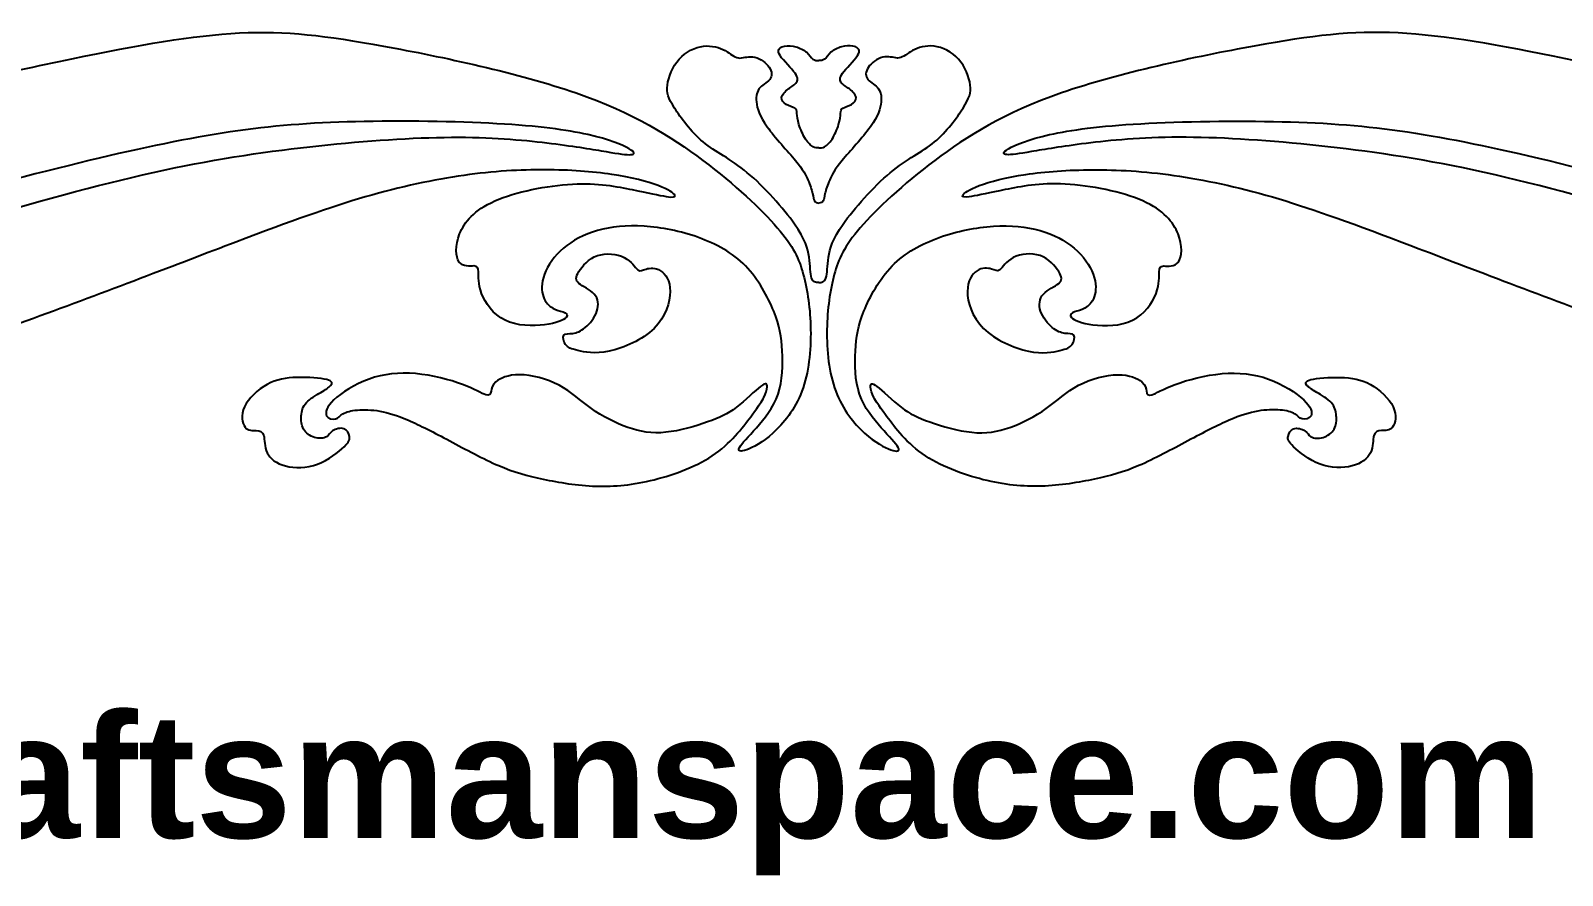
# Model space of a CAD drawing. Extents: x -9.5 to 9.2, y -1.7 to 27.8.
# Drawn here: x -3.33 to 2.85, y -1.65 to 1.75 of the extents above; entities that cross this region are included whole.
import ezdxf

# ---------------------------------------------------------------- set-up
doc = ezdxf.new("R2010")
doc.units = 0
doc.header["$MEASUREMENT"] = 0
doc.layers.get('0').update_dxf_attribs({"linetype": 'CONTINUOUS'})
doc.layers.add('LAYER_1', color=7, linetype='CONTINUOUS')

msp = doc.modelspace()

# ---------------------------------------------------------------- linework, layer by layer
at = {"layer": 'LAYER_1', "color": 250}
for points, knots in [([(-0.29627, 0.46402), (-0.29301, 0.40862), (-0.29464, 0.34343), (-0.31337, 0.28884), (-0.31337, 0.28884), (-0.33211, 0.23426), (-0.36797, 0.19025), (-0.40015, 0.154), (-0.40015, 0.154), (-0.43233, 0.11774), (-0.46085, 0.08922), (-0.469, 0.07374), (-0.469, 0.07374), (-0.47715, 0.05826), (-0.46492, 0.05581), (-0.43967, 0.06477), (-0.43967, 0.06477), (-0.41441, 0.07374), (-0.37611, 0.09411), (-0.33374, 0.1324), (-0.33374, 0.1324), (-0.29138, 0.17069), (-0.24493, 0.22692), (-0.21723, 0.30066), (-0.21723, 0.30066), (-0.18953, 0.3744), (-0.18056, 0.46565), (-0.18178, 0.54916), (-0.18178, 0.54916), (-0.183, 0.63268), (-0.19442, 0.70845), (-0.21152, 0.7716), (-0.21152, 0.7716), (-0.22863, 0.83474), (-0.25145, 0.88527), (-0.31622, 0.96022), (-0.31622, 0.96022), (-0.381, 1.03518), (-0.48774, 1.13459), (-0.61648, 1.23154), (-0.61648, 1.23154), (-0.74522, 1.3285), (-0.89596, 1.42302), (-1.12695, 1.50327), (-1.12695, 1.50327), (-1.35795, 1.58353), (-1.66921, 1.64953), (-1.90387, 1.6923), (-1.90387, 1.6923), (-2.13853, 1.73508), (-2.2966, 1.75463), (-2.48441, 1.74527), (-2.48441, 1.74527), (-2.67223, 1.7359), (-2.88978, 1.6976), (-3.1607, 1.64138), (-3.1607, 1.64138), (-3.43162, 1.58516), (-3.75592, 1.51101), (-4.0028, 1.43279), (-4.0028, 1.43279), (-4.24968, 1.35458), (-4.41917, 1.27228), (-4.57398, 1.21362), (-4.57398, 1.21362), (-4.72879, 1.15496), (-4.86894, 1.11992), (-5.00052, 1.09955), (-5.00052, 1.09955), (-5.13211, 1.07918), (-5.25515, 1.07348), (-5.3517, 1.08203), (-5.3517, 1.08203), (-5.44826, 1.09058), (-5.51833, 1.1134), (-5.5664, 1.14029), (-5.5664, 1.14029), (-5.61447, 1.16717), (-5.64055, 1.19814), (-5.654, 1.22788), (-5.654, 1.22788), (-5.66744, 1.25762), (-5.66825, 1.28614), (-5.6707, 1.3118), (-5.6707, 1.3118), (-5.67314, 1.33746), (-5.67722, 1.36028), (-5.68984, 1.35092), (-5.68984, 1.35092), (-5.70247, 1.34154), (-5.72366, 1.29998), (-5.72692, 1.25354), (-5.72692, 1.25354), (-5.73018, 1.2071), (-5.71551, 1.15577), (-5.66744, 1.09752), (-5.66744, 1.09752), (-5.61937, 1.03926), (-5.53788, 0.97407), (-5.43848, 0.92315), (-5.43848, 0.92315), (-5.33908, 0.87223), (-5.22174, 0.83556), (-5.08119, 0.82537), (-5.08119, 0.82537), (-4.94064, 0.81519), (-4.77686, 0.83149), (-4.5642, 0.87182), (-4.5642, 0.87182), (-4.35153, 0.91215), (-4.08998, 0.97652), (-3.83006, 1.04292), (-3.83006, 1.04292), (-3.57014, 1.10932), (-3.31185, 1.17777), (-3.09185, 1.23073), (-3.09185, 1.23073), (-2.87185, 1.28368), (-2.69015, 1.32117), (-2.52271, 1.34602), (-2.52271, 1.34602), (-2.35527, 1.37087), (-2.20209, 1.38309), (-2.01672, 1.38757), (-2.01672, 1.38757), (-1.83136, 1.39206), (-1.6138, 1.3888), (-1.44717, 1.37943), (-1.44717, 1.37943), (-1.28054, 1.37006), (-1.16484, 1.35458), (-1.0797, 1.33543), (-1.0797, 1.33543), (-0.99455, 1.31628), (-0.93995, 1.29346), (-0.91388, 1.27839), (-0.91388, 1.27839), (-0.88781, 1.26332), (-0.89025, 1.25599), (-0.90696, 1.25477), (-0.90696, 1.25477), (-0.92366, 1.25354), (-0.95463, 1.25843), (-1.00596, 1.26698), (-1.00596, 1.26698), (-1.05729, 1.27554), (-1.12899, 1.28776), (-1.22676, 1.29998), (-1.22676, 1.29998), (-1.32454, 1.3122), (-1.4484, 1.32443), (-1.60117, 1.32484), (-1.60117, 1.32484), (-1.75395, 1.32525), (-1.93565, 1.31383), (-2.12875, 1.29428), (-2.12875, 1.29428), (-2.32186, 1.27473), (-2.52638, 1.24702), (-2.74841, 1.20099), (-2.74841, 1.20099), (-2.97044, 1.15496), (-3.21, 1.09059), (-3.50455, 1.00545), (-3.50455, 1.00545), (-3.7991, 0.9203), (-4.14865, 0.81438), (-4.48924, 0.72312), (-4.48924, 0.72312), (-4.82982, 0.63187), (-5.16145, 0.55527), (-5.42829, 0.50639), (-5.42829, 0.50639), (-5.69514, 0.4575), (-5.89722, 0.43631), (-6.09765, 0.42572), (-6.09765, 0.42572), (-6.29809, 0.41513), (-6.49691, 0.41513), (-6.6562, 0.4355), (-6.6562, 0.4355), (-6.81549, 0.45587), (-6.93527, 0.49662), (-7.03631, 0.54143), (-7.03631, 0.54143), (-7.13734, 0.58624), (-7.21964, 0.63513), (-7.24531, 0.63634), (-7.24531, 0.63634), (-7.27098, 0.63757), (-7.24001, 0.59112), (-7.18868, 0.53858), (-7.18868, 0.53858), (-7.13735, 0.48602), (-7.06564, 0.42735), (-6.93853, 0.36299), (-6.93853, 0.36299), (-6.81142, 0.29862), (-6.62891, 0.22855), (-6.41217, 0.17233), (-6.41217, 0.17233), (-6.19543, 0.11611), (-5.94447, 0.07374), (-5.68944, 0.06844), (-5.68944, 0.06844), (-5.43441, 0.06314), (-5.1753, 0.09493), (-4.91782, 0.14137), (-4.91782, 0.14137), (-4.66035, 0.18781), (-4.40449, 0.24892), (-4.14009, 0.32469), (-4.14009, 0.32469), (-3.87569, 0.40047), (-3.60273, 0.49091), (-3.31551, 0.59479), (-3.31551, 0.59479), (-3.0283, 0.69868), (-2.72682, 0.81601), (-2.4999, 0.90196), (-2.4999, 0.90196), (-2.27298, 0.98792), (-2.12061, 1.04252), (-1.97761, 1.08407), (-1.97761, 1.08407), (-1.83462, 1.12562), (-1.70098, 1.15414), (-1.58039, 1.17125), (-1.58039, 1.17125), (-1.4598, 1.18836), (-1.35225, 1.19406), (-1.25284, 1.19366), (-1.25284, 1.19366), (-1.15343, 1.19325), (-1.06218, 1.18673), (-0.98355, 1.17492), (-0.98355, 1.17492), (-0.90492, 1.16311), (-0.83892, 1.14599), (-0.79615, 1.1301), (-0.79615, 1.1301), (-0.75337, 1.11422), (-0.73381, 1.09955), (-0.72933, 1.0914), (-0.72933, 1.0914), (-0.72485, 1.08325), (-0.73544, 1.08162), (-0.76396, 1.0861), (-0.76396, 1.0861), (-0.79248, 1.09059), (-0.83892, 1.10118), (-0.90085, 1.11381), (-0.90085, 1.11381), (-0.96277, 1.12643), (-1.04018, 1.14111), (-1.14244, 1.13581), (-1.14244, 1.13581), (-1.24469, 1.13051), (-1.37181, 1.10525), (-1.45532, 1.06818), (-1.45532, 1.06818), (-1.53884, 1.03111), (-1.57876, 0.98222), (-1.5975, 0.93497), (-1.5975, 0.93497), (-1.61624, 0.88771), (-1.6138, 0.84208), (-1.59872, 0.82171), (-1.59872, 0.82171), (-1.58365, 0.80134), (-1.55594, 0.80623), (-1.54047, 0.80582), (-1.54047, 0.80582), (-1.52498, 0.80541), (-1.52172, 0.79971), (-1.52132, 0.78179), (-1.52132, 0.78179), (-1.52091, 0.76386), (-1.52335, 0.73371), (-1.50869, 0.69542), (-1.50869, 0.69542), (-1.49402, 0.65713), (-1.46224, 0.61068), (-1.41417, 0.58706), (-1.41417, 0.58706), (-1.3661, 0.56343), (-1.30173, 0.56261), (-1.25447, 0.56872), (-1.25447, 0.56872), (-1.20721, 0.57483), (-1.17706, 0.58787), (-1.16729, 0.59805), (-1.16729, 0.59805), (-1.15751, 0.60824), (-1.1681, 0.61557), (-1.18032, 0.62046), (-1.18032, 0.62046), (-1.19255, 0.62535), (-1.2064, 0.62779), (-1.22106, 0.63593), (-1.22106, 0.63593), (-1.23573, 0.64408), (-1.25122, 0.65794), (-1.25936, 0.68115), (-1.25936, 0.68115), (-1.26751, 0.70437), (-1.26832, 0.73697), (-1.25529, 0.77241), (-1.25529, 0.77241), (-1.24225, 0.80785), (-1.21536, 0.84615), (-1.17869, 0.87752), (-1.17869, 0.87752), (-1.14203, 0.90889), (-1.09558, 0.93334), (-1.04099, 0.94881), (-1.04099, 0.94881), (-0.9864, 0.96429), (-0.92366, 0.97081), (-0.85359, 0.96633), (-0.85359, 0.96633), (-0.78351, 0.96186), (-0.70611, 0.94637), (-0.63441, 0.92071), (-0.63441, 0.92071), (-0.56271, 0.89504), (-0.4967, 0.85919), (-0.44456, 0.80582), (-0.44456, 0.80582), (-0.39241, 0.75245), (-0.35411, 0.68156), (-0.33089, 0.62331), (-0.33089, 0.62331), (-0.30767, 0.56506), (-0.29952, 0.51942), (-0.29627, 0.46402)], [0, 0, 0, 0, 0.0117647, 0.0117647, 0.0117647, 0.0117647, 0.0235294, 0.0235294, 0.0235294, 0.0235294, 0.0352941, 0.0352941, 0.0352941, 0.0352941, 0.0470588, 0.0470588, 0.0470588, 0.0470588, 0.0588235, 0.0588235, 0.0588235, 0.0588235, 0.0705882, 0.0705882, 0.0705882, 0.0705882, 0.0823529, 0.0823529, 0.0823529, 0.0823529, 0.0941176, 0.0941176, 0.0941176, 0.0941176, 0.1058824, 0.1058824, 0.1058824, 0.1058824, 0.1176471, 0.1176471, 0.1176471, 0.1176471, 0.1294118, 0.1294118, 0.1294118, 0.1294118, 0.1411765, 0.1411765, 0.1411765, 0.1411765, 0.1529412, 0.1529412, 0.1529412, 0.1529412, 0.1647059, 0.1647059, 0.1647059, 0.1647059, 0.1764706, 0.1764706, 0.1764706, 0.1764706, 0.1882353, 0.1882353, 0.1882353, 0.1882353, 0.2, 0.2, 0.2, 0.2, 0.2117647, 0.2117647, 0.2117647, 0.2117647, 0.2235294, 0.2235294, 0.2235294, 0.2235294, 0.2352941, 0.2352941, 0.2352941, 0.2352941, 0.2470588, 0.2470588, 0.2470588, 0.2470588, 0.2588235, 0.2588235, 0.2588235, 0.2588235, 0.2705882, 0.2705882, 0.2705882, 0.2705882, 0.2823529, 0.2823529, 0.2823529, 0.2823529, 0.2941176, 0.2941176, 0.2941176, 0.2941176, 0.3058824, 0.3058824, 0.3058824, 0.3058824, 0.3176471, 0.3176471, 0.3176471, 0.3176471, 0.3294118, 0.3294118, 0.3294118, 0.3294118, 0.3411765, 0.3411765, 0.3411765, 0.3411765, 0.3529412, 0.3529412, 0.3529412, 0.3529412, 0.3647059, 0.3647059, 0.3647059, 0.3647059, 0.3764706, 0.3764706, 0.3764706, 0.3764706, 0.3882353, 0.3882353, 0.3882353, 0.3882353, 0.4, 0.4, 0.4, 0.4, 0.4117647, 0.4117647, 0.4117647, 0.4117647, 0.4235294, 0.4235294, 0.4235294, 0.4235294, 0.4352941, 0.4352941, 0.4352941, 0.4352941, 0.4470588, 0.4470588, 0.4470588, 0.4470588, 0.4588235, 0.4588235, 0.4588235, 0.4588235, 0.4705882, 0.4705882, 0.4705882, 0.4705882, 0.4823529, 0.4823529, 0.4823529, 0.4823529, 0.4941176, 0.4941176, 0.4941176, 0.4941176, 0.5058824, 0.5058824, 0.5058824, 0.5058824, 0.5176471, 0.5176471, 0.5176471, 0.5176471, 0.5294118, 0.5294118, 0.5294118, 0.5294118, 0.5411765, 0.5411765, 0.5411765, 0.5411765, 0.5529412, 0.5529412, 0.5529412, 0.5529412, 0.5647059, 0.5647059, 0.5647059, 0.5647059, 0.5764706, 0.5764706, 0.5764706, 0.5764706, 0.5882353, 0.5882353, 0.5882353, 0.5882353, 0.6, 0.6, 0.6, 0.6, 0.6117647, 0.6117647, 0.6117647, 0.6117647, 0.6235294, 0.6235294, 0.6235294, 0.6235294, 0.6352941, 0.6352941, 0.6352941, 0.6352941, 0.6470588, 0.6470588, 0.6470588, 0.6470588, 0.6588235, 0.6588235, 0.6588235, 0.6588235, 0.6705882, 0.6705882, 0.6705882, 0.6705882, 0.6823529, 0.6823529, 0.6823529, 0.6823529, 0.6941176, 0.6941176, 0.6941176, 0.6941176, 0.7058824, 0.7058824, 0.7058824, 0.7058824, 0.7176471, 0.7176471, 0.7176471, 0.7176471, 0.7294118, 0.7294118, 0.7294118, 0.7294118, 0.7411765, 0.7411765, 0.7411765, 0.7411765, 0.7529412, 0.7529412, 0.7529412, 0.7529412, 0.7647059, 0.7647059, 0.7647059, 0.7647059, 0.7764706, 0.7764706, 0.7764706, 0.7764706, 0.7882353, 0.7882353, 0.7882353, 0.7882353, 0.8, 0.8, 0.8, 0.8, 0.8117647, 0.8117647, 0.8117647, 0.8117647, 0.8235294, 0.8235294, 0.8235294, 0.8235294, 0.8352941, 0.8352941, 0.8352941, 0.8352941, 0.8470588, 0.8470588, 0.8470588, 0.8470588, 0.8588235, 0.8588235, 0.8588235, 0.8588235, 0.8705882, 0.8705882, 0.8705882, 0.8705882, 0.8823529, 0.8823529, 0.8823529, 0.8823529, 0.8941176, 0.8941176, 0.8941176, 0.8941176, 0.9058824, 0.9058824, 0.9058824, 0.9058824, 0.9176471, 0.9176471, 0.9176471, 0.9176471, 0.9294118, 0.9294118, 0.9294118, 0.9294118, 0.9411765, 0.9411765, 0.9411765, 0.9411765, 0.9529412, 0.9529412, 0.9529412, 0.9529412, 0.9647059, 0.9647059, 0.9647059, 0.9647059, 0.9764706, 0.9764706, 0.9764706, 0.9764706, 1, 1, 1, 1]), ([(-0.00163, 0.46402), (-0.00489, 0.40862), (-0.00326, 0.34343), (0.01547, 0.28884), (0.01547, 0.28884), (0.03421, 0.23426), (0.07007, 0.19025), (0.10225, 0.154), (0.10225, 0.154), (0.13443, 0.11774), (0.16295, 0.08922), (0.1711, 0.07374), (0.1711, 0.07374), (0.17925, 0.05826), (0.16702, 0.05581), (0.14177, 0.06477), (0.14177, 0.06477), (0.11651, 0.07374), (0.07821, 0.09411), (0.03584, 0.1324), (0.03584, 0.1324), (-0.00652, 0.17069), (-0.05297, 0.22692), (-0.08067, 0.30066), (-0.08067, 0.30066), (-0.10837, 0.3744), (-0.11734, 0.46565), (-0.11612, 0.54916), (-0.11612, 0.54916), (-0.1149, 0.63268), (-0.10348, 0.70845), (-0.08638, 0.7716), (-0.08638, 0.7716), (-0.06927, 0.83474), (-0.04645, 0.88527), (0.01832, 0.96022), (0.01832, 0.96022), (0.0831, 1.03518), (0.18984, 1.13459), (0.31858, 1.23154), (0.31858, 1.23154), (0.44732, 1.3285), (0.59806, 1.42302), (0.82905, 1.50327), (0.82905, 1.50327), (1.06005, 1.58353), (1.37131, 1.64953), (1.60597, 1.6923), (1.60597, 1.6923), (1.84063, 1.73508), (1.9987, 1.75463), (2.18651, 1.74527), (2.18651, 1.74527), (2.37433, 1.7359), (2.59188, 1.6976), (2.8628, 1.64138), (2.8628, 1.64138), (3.13372, 1.58516), (3.45802, 1.51101), (3.7049, 1.43279), (3.7049, 1.43279), (3.95178, 1.35458), (4.12127, 1.27228), (4.27608, 1.21362), (4.27608, 1.21362), (4.43089, 1.15496), (4.57104, 1.11992), (4.70262, 1.09955), (4.70262, 1.09955), (4.83421, 1.07918), (4.95725, 1.07348), (5.0538, 1.08203), (5.0538, 1.08203), (5.15036, 1.09058), (5.22043, 1.1134), (5.2685, 1.14029), (5.2685, 1.14029), (5.31657, 1.16717), (5.34265, 1.19814), (5.3561, 1.22788), (5.3561, 1.22788), (5.36954, 1.25762), (5.37035, 1.28614), (5.3728, 1.3118), (5.3728, 1.3118), (5.37524, 1.33746), (5.37932, 1.36028), (5.39194, 1.35092), (5.39194, 1.35092), (5.40457, 1.34154), (5.42576, 1.29998), (5.42902, 1.25354), (5.42902, 1.25354), (5.43228, 1.2071), (5.41761, 1.15577), (5.36954, 1.09752), (5.36954, 1.09752), (5.32147, 1.03926), (5.23998, 0.97407), (5.14058, 0.92315), (5.14058, 0.92315), (5.04118, 0.87223), (4.92384, 0.83556), (4.78329, 0.82537), (4.78329, 0.82537), (4.64274, 0.81519), (4.47896, 0.83149), (4.2663, 0.87182), (4.2663, 0.87182), (4.05363, 0.91215), (3.79208, 0.97652), (3.53216, 1.04292), (3.53216, 1.04292), (3.27224, 1.10932), (3.01395, 1.17777), (2.79395, 1.23073), (2.79395, 1.23073), (2.57395, 1.28368), (2.39225, 1.32117), (2.22481, 1.34602), (2.22481, 1.34602), (2.05737, 1.37087), (1.90419, 1.38309), (1.71882, 1.38757), (1.71882, 1.38757), (1.53346, 1.39206), (1.3159, 1.3888), (1.14927, 1.37943), (1.14927, 1.37943), (0.98264, 1.37006), (0.86694, 1.35458), (0.7818, 1.33543), (0.7818, 1.33543), (0.69665, 1.31628), (0.64205, 1.29346), (0.61598, 1.27839), (0.61598, 1.27839), (0.58991, 1.26332), (0.59235, 1.25599), (0.60906, 1.25477), (0.60906, 1.25477), (0.62576, 1.25354), (0.65673, 1.25843), (0.70806, 1.26698), (0.70806, 1.26698), (0.75939, 1.27554), (0.83109, 1.28776), (0.92886, 1.29998), (0.92886, 1.29998), (1.02664, 1.3122), (1.1505, 1.32443), (1.30327, 1.32484), (1.30327, 1.32484), (1.45605, 1.32525), (1.63775, 1.31383), (1.83085, 1.29428), (1.83085, 1.29428), (2.02396, 1.27473), (2.22848, 1.24702), (2.45051, 1.20099), (2.45051, 1.20099), (2.67254, 1.15496), (2.9121, 1.09059), (3.20665, 1.00545), (3.20665, 1.00545), (3.5012, 0.9203), (3.85075, 0.81438), (4.19134, 0.72312), (4.19134, 0.72312), (4.53192, 0.63187), (4.86355, 0.55527), (5.13039, 0.50639), (5.13039, 0.50639), (5.39724, 0.4575), (5.59932, 0.43631), (5.79975, 0.42572), (5.79975, 0.42572), (6.00019, 0.41513), (6.19901, 0.41513), (6.3583, 0.4355), (6.3583, 0.4355), (6.51759, 0.45587), (6.63737, 0.49662), (6.73841, 0.54143), (6.73841, 0.54143), (6.83944, 0.58624), (6.92174, 0.63513), (6.94741, 0.63634), (6.94741, 0.63634), (6.97308, 0.63757), (6.94211, 0.59112), (6.89078, 0.53858), (6.89078, 0.53858), (6.83945, 0.48602), (6.76774, 0.42735), (6.64063, 0.36299), (6.64063, 0.36299), (6.51352, 0.29862), (6.33101, 0.22855), (6.11427, 0.17233), (6.11427, 0.17233), (5.89753, 0.11611), (5.64657, 0.07374), (5.39154, 0.06844), (5.39154, 0.06844), (5.13651, 0.06314), (4.8774, 0.09493), (4.61992, 0.14137), (4.61992, 0.14137), (4.36245, 0.18781), (4.10659, 0.24892), (3.84219, 0.32469), (3.84219, 0.32469), (3.57779, 0.40047), (3.30483, 0.49091), (3.01761, 0.59479), (3.01761, 0.59479), (2.7304, 0.69868), (2.42892, 0.81601), (2.202, 0.90196), (2.202, 0.90196), (1.97508, 0.98792), (1.82271, 1.04252), (1.67971, 1.08407), (1.67971, 1.08407), (1.53672, 1.12562), (1.40308, 1.15414), (1.28249, 1.17125), (1.28249, 1.17125), (1.1619, 1.18836), (1.05435, 1.19406), (0.95494, 1.19366), (0.95494, 1.19366), (0.85553, 1.19325), (0.76428, 1.18673), (0.68565, 1.17492), (0.68565, 1.17492), (0.60702, 1.16311), (0.54102, 1.14599), (0.49825, 1.1301), (0.49825, 1.1301), (0.45547, 1.11422), (0.43591, 1.09955), (0.43143, 1.0914), (0.43143, 1.0914), (0.42695, 1.08325), (0.43754, 1.08162), (0.46606, 1.0861), (0.46606, 1.0861), (0.49458, 1.09059), (0.54102, 1.10118), (0.60295, 1.11381), (0.60295, 1.11381), (0.66487, 1.12643), (0.74228, 1.14111), (0.84454, 1.13581), (0.84454, 1.13581), (0.94679, 1.13051), (1.07391, 1.10525), (1.15742, 1.06818), (1.15742, 1.06818), (1.24094, 1.03111), (1.28086, 0.98222), (1.2996, 0.93497), (1.2996, 0.93497), (1.31834, 0.88771), (1.3159, 0.84208), (1.30082, 0.82171), (1.30082, 0.82171), (1.28575, 0.80134), (1.25804, 0.80623), (1.24257, 0.80582), (1.24257, 0.80582), (1.22708, 0.80541), (1.22382, 0.79971), (1.22342, 0.78179), (1.22342, 0.78179), (1.22301, 0.76386), (1.22545, 0.73371), (1.21079, 0.69542), (1.21079, 0.69542), (1.19612, 0.65713), (1.16434, 0.61068), (1.11627, 0.58706), (1.11627, 0.58706), (1.0682, 0.56343), (1.00383, 0.56261), (0.95657, 0.56872), (0.95657, 0.56872), (0.90931, 0.57483), (0.87916, 0.58787), (0.86939, 0.59805), (0.86939, 0.59805), (0.85961, 0.60824), (0.8702, 0.61557), (0.88242, 0.62046), (0.88242, 0.62046), (0.89465, 0.62535), (0.9085, 0.62779), (0.92316, 0.63593), (0.92316, 0.63593), (0.93783, 0.64408), (0.95332, 0.65794), (0.96146, 0.68115), (0.96146, 0.68115), (0.96961, 0.70437), (0.97042, 0.73697), (0.95739, 0.77241), (0.95739, 0.77241), (0.94435, 0.80785), (0.91746, 0.84615), (0.88079, 0.87752), (0.88079, 0.87752), (0.84413, 0.90889), (0.79768, 0.93334), (0.74309, 0.94881), (0.74309, 0.94881), (0.6885, 0.96429), (0.62576, 0.97081), (0.55569, 0.96633), (0.55569, 0.96633), (0.48561, 0.96186), (0.40821, 0.94637), (0.33651, 0.92071), (0.33651, 0.92071), (0.26481, 0.89504), (0.1988, 0.85919), (0.14666, 0.80582), (0.14666, 0.80582), (0.09451, 0.75245), (0.05621, 0.68156), (0.03299, 0.62331), (0.03299, 0.62331), (0.00977, 0.56506), (0.00162, 0.51942), (-0.00163, 0.46402)], [0, 0, 0, 0, 0.0117647, 0.0117647, 0.0117647, 0.0117647, 0.0235294, 0.0235294, 0.0235294, 0.0235294, 0.0352941, 0.0352941, 0.0352941, 0.0352941, 0.0470588, 0.0470588, 0.0470588, 0.0470588, 0.0588235, 0.0588235, 0.0588235, 0.0588235, 0.0705882, 0.0705882, 0.0705882, 0.0705882, 0.0823529, 0.0823529, 0.0823529, 0.0823529, 0.0941176, 0.0941176, 0.0941176, 0.0941176, 0.1058824, 0.1058824, 0.1058824, 0.1058824, 0.1176471, 0.1176471, 0.1176471, 0.1176471, 0.1294118, 0.1294118, 0.1294118, 0.1294118, 0.1411765, 0.1411765, 0.1411765, 0.1411765, 0.1529412, 0.1529412, 0.1529412, 0.1529412, 0.1647059, 0.1647059, 0.1647059, 0.1647059, 0.1764706, 0.1764706, 0.1764706, 0.1764706, 0.1882353, 0.1882353, 0.1882353, 0.1882353, 0.2, 0.2, 0.2, 0.2, 0.2117647, 0.2117647, 0.2117647, 0.2117647, 0.2235294, 0.2235294, 0.2235294, 0.2235294, 0.2352941, 0.2352941, 0.2352941, 0.2352941, 0.2470588, 0.2470588, 0.2470588, 0.2470588, 0.2588235, 0.2588235, 0.2588235, 0.2588235, 0.2705882, 0.2705882, 0.2705882, 0.2705882, 0.2823529, 0.2823529, 0.2823529, 0.2823529, 0.2941176, 0.2941176, 0.2941176, 0.2941176, 0.3058824, 0.3058824, 0.3058824, 0.3058824, 0.3176471, 0.3176471, 0.3176471, 0.3176471, 0.3294118, 0.3294118, 0.3294118, 0.3294118, 0.3411765, 0.3411765, 0.3411765, 0.3411765, 0.3529412, 0.3529412, 0.3529412, 0.3529412, 0.3647059, 0.3647059, 0.3647059, 0.3647059, 0.3764706, 0.3764706, 0.3764706, 0.3764706, 0.3882353, 0.3882353, 0.3882353, 0.3882353, 0.4, 0.4, 0.4, 0.4, 0.4117647, 0.4117647, 0.4117647, 0.4117647, 0.4235294, 0.4235294, 0.4235294, 0.4235294, 0.4352941, 0.4352941, 0.4352941, 0.4352941, 0.4470588, 0.4470588, 0.4470588, 0.4470588, 0.4588235, 0.4588235, 0.4588235, 0.4588235, 0.4705882, 0.4705882, 0.4705882, 0.4705882, 0.4823529, 0.4823529, 0.4823529, 0.4823529, 0.4941176, 0.4941176, 0.4941176, 0.4941176, 0.5058824, 0.5058824, 0.5058824, 0.5058824, 0.5176471, 0.5176471, 0.5176471, 0.5176471, 0.5294118, 0.5294118, 0.5294118, 0.5294118, 0.5411765, 0.5411765, 0.5411765, 0.5411765, 0.5529412, 0.5529412, 0.5529412, 0.5529412, 0.5647059, 0.5647059, 0.5647059, 0.5647059, 0.5764706, 0.5764706, 0.5764706, 0.5764706, 0.5882353, 0.5882353, 0.5882353, 0.5882353, 0.6, 0.6, 0.6, 0.6, 0.6117647, 0.6117647, 0.6117647, 0.6117647, 0.6235294, 0.6235294, 0.6235294, 0.6235294, 0.6352941, 0.6352941, 0.6352941, 0.6352941, 0.6470588, 0.6470588, 0.6470588, 0.6470588, 0.6588235, 0.6588235, 0.6588235, 0.6588235, 0.6705882, 0.6705882, 0.6705882, 0.6705882, 0.6823529, 0.6823529, 0.6823529, 0.6823529, 0.6941176, 0.6941176, 0.6941176, 0.6941176, 0.7058824, 0.7058824, 0.7058824, 0.7058824, 0.7176471, 0.7176471, 0.7176471, 0.7176471, 0.7294118, 0.7294118, 0.7294118, 0.7294118, 0.7411765, 0.7411765, 0.7411765, 0.7411765, 0.7529412, 0.7529412, 0.7529412, 0.7529412, 0.7647059, 0.7647059, 0.7647059, 0.7647059, 0.7764706, 0.7764706, 0.7764706, 0.7764706, 0.7882353, 0.7882353, 0.7882353, 0.7882353, 0.8, 0.8, 0.8, 0.8, 0.8117647, 0.8117647, 0.8117647, 0.8117647, 0.8235294, 0.8235294, 0.8235294, 0.8235294, 0.8352941, 0.8352941, 0.8352941, 0.8352941, 0.8470588, 0.8470588, 0.8470588, 0.8470588, 0.8588235, 0.8588235, 0.8588235, 0.8588235, 0.8705882, 0.8705882, 0.8705882, 0.8705882, 0.8823529, 0.8823529, 0.8823529, 0.8823529, 0.8941176, 0.8941176, 0.8941176, 0.8941176, 0.9058824, 0.9058824, 0.9058824, 0.9058824, 0.9176471, 0.9176471, 0.9176471, 0.9176471, 0.9294118, 0.9294118, 0.9294118, 0.9294118, 0.9411765, 0.9411765, 0.9411765, 0.9411765, 0.9529412, 0.9529412, 0.9529412, 0.9529412, 0.9647059, 0.9647059, 0.9647059, 0.9647059, 0.9764706, 0.9764706, 0.9764706, 0.9764706, 1, 1, 1, 1]), ([(-0.14895, 0.73901), (-0.16059, 0.73982), (-0.17222, 0.74064), (-0.17784, 0.75734), (-0.17784, 0.75734), (-0.18345, 0.77404), (-0.18304, 0.80664), (-0.18793, 0.84126), (-0.18793, 0.84126), (-0.19282, 0.87589), (-0.20301, 0.91256), (-0.247, 0.97489), (-0.247, 0.97489), (-0.291, 1.03722), (-0.36882, 1.12522), (-0.43726, 1.18205), (-0.43726, 1.18205), (-0.5057, 1.23888), (-0.56478, 1.26454), (-0.61489, 1.30569), (-0.61489, 1.30569), (-0.665, 1.34684), (-0.70615, 1.40346), (-0.73079, 1.44257), (-0.73079, 1.44257), (-0.75544, 1.48168), (-0.76359, 1.50328), (-0.75952, 1.53526), (-0.75952, 1.53526), (-0.75545, 1.56723), (-0.73915, 1.60961), (-0.71226, 1.63975), (-0.71226, 1.63975), (-0.68538, 1.6699), (-0.64789, 1.68783), (-0.61387, 1.6919), (-0.61387, 1.6919), (-0.57986, 1.69598), (-0.5493, 1.68619), (-0.52689, 1.67398), (-0.52689, 1.67398), (-0.50449, 1.66175), (-0.49022, 1.64709), (-0.47332, 1.64464), (-0.47332, 1.64464), (-0.45641, 1.6422), (-0.43685, 1.65198), (-0.41486, 1.64913), (-0.41486, 1.64913), (-0.39286, 1.64627), (-0.36841, 1.63079), (-0.35395, 1.61348), (-0.35395, 1.61348), (-0.33949, 1.59616), (-0.335, 1.57701), (-0.34335, 1.56276), (-0.34335, 1.56276), (-0.3517, 1.5485), (-0.3729, 1.53913), (-0.38572, 1.52507), (-0.38572, 1.52507), (-0.39855, 1.51102), (-0.40304, 1.49228), (-0.4004, 1.46702), (-0.4004, 1.46702), (-0.39775, 1.44177), (-0.38797, 1.40998), (-0.35701, 1.3666), (-0.35701, 1.3666), (-0.32604, 1.32321), (-0.27389, 1.26821), (-0.24272, 1.23053), (-0.24272, 1.23053), (-0.21156, 1.19285), (-0.20137, 1.17247), (-0.19282, 1.15251), (-0.19282, 1.15251), (-0.18427, 1.13255), (-0.17734, 1.11299), (-0.17388, 1.09833), (-0.17388, 1.09833), (-0.17041, 1.08366), (-0.17041, 1.07389), (-0.16684, 1.06818), (-0.16684, 1.06818), (-0.16326, 1.06248), (-0.1561, 1.06085), (-0.14895, 1.05922)], [0, 0, 0, 0, 0.0434783, 0.0434783, 0.0434783, 0.0434783, 0.0869565, 0.0869565, 0.0869565, 0.0869565, 0.1304348, 0.1304348, 0.1304348, 0.1304348, 0.173913, 0.173913, 0.173913, 0.173913, 0.2173913, 0.2173913, 0.2173913, 0.2173913, 0.2608696, 0.2608696, 0.2608696, 0.2608696, 0.3043478, 0.3043478, 0.3043478, 0.3043478, 0.3478261, 0.3478261, 0.3478261, 0.3478261, 0.3913043, 0.3913043, 0.3913043, 0.3913043, 0.4347826, 0.4347826, 0.4347826, 0.4347826, 0.4782609, 0.4782609, 0.4782609, 0.4782609, 0.5217391, 0.5217391, 0.5217391, 0.5217391, 0.5652174, 0.5652174, 0.5652174, 0.5652174, 0.6086957, 0.6086957, 0.6086957, 0.6086957, 0.6521739, 0.6521739, 0.6521739, 0.6521739, 0.6956522, 0.6956522, 0.6956522, 0.6956522, 0.7391304, 0.7391304, 0.7391304, 0.7391304, 0.7826087, 0.7826087, 0.7826087, 0.7826087, 0.826087, 0.826087, 0.826087, 0.826087, 0.8695652, 0.8695652, 0.8695652, 0.8695652, 0.9130435, 0.9130435, 0.9130435, 0.9130435, 1, 1, 1, 1]), ([(-0.14895, 1.28191), (-0.15627, 1.28191), (-0.16361, 1.28191), (-0.17256, 1.28679), (-0.17256, 1.28679), (-0.18152, 1.29168), (-0.19211, 1.30147), (-0.2025, 1.31776), (-0.2025, 1.31776), (-0.21289, 1.33405), (-0.22308, 1.35687), (-0.22888, 1.37602), (-0.22888, 1.37602), (-0.23468, 1.39517), (-0.2361, 1.41067), (-0.23691, 1.42108), (-0.23691, 1.42108), (-0.23772, 1.4315), (-0.23793, 1.43683), (-0.24557, 1.44151), (-0.24557, 1.44151), (-0.25321, 1.44619), (-0.2683, 1.45022), (-0.28016, 1.45717), (-0.28016, 1.45717), (-0.29202, 1.46412), (-0.30067, 1.47402), (-0.29899, 1.48532), (-0.29899, 1.48532), (-0.2973, 1.49663), (-0.28528, 1.50937), (-0.27214, 1.5194), (-0.27214, 1.5194), (-0.259, 1.52943), (-0.24474, 1.53676), (-0.23828, 1.54664), (-0.23828, 1.54664), (-0.23182, 1.55651), (-0.23316, 1.56893), (-0.25032, 1.59041), (-0.25032, 1.59041), (-0.26749, 1.61189), (-0.30048, 1.64245), (-0.30911, 1.66176), (-0.30911, 1.66176), (-0.31773, 1.68107), (-0.30198, 1.68913), (-0.2867, 1.69239), (-0.2867, 1.69239), (-0.27143, 1.69565), (-0.25662, 1.6941), (-0.24107, 1.68946), (-0.24107, 1.68946), (-0.22552, 1.68482), (-0.20923, 1.67708), (-0.19782, 1.6673), (-0.19782, 1.6673), (-0.18641, 1.65753), (-0.17989, 1.64571), (-0.17256, 1.6398), (-0.17256, 1.6398), (-0.16524, 1.6339), (-0.15709, 1.6339), (-0.14895, 1.6339)], [0, 0, 0, 0, 0.0588235, 0.0588235, 0.0588235, 0.0588235, 0.1176471, 0.1176471, 0.1176471, 0.1176471, 0.1764706, 0.1764706, 0.1764706, 0.1764706, 0.2352941, 0.2352941, 0.2352941, 0.2352941, 0.2941176, 0.2941176, 0.2941176, 0.2941176, 0.3529412, 0.3529412, 0.3529412, 0.3529412, 0.4117647, 0.4117647, 0.4117647, 0.4117647, 0.4705882, 0.4705882, 0.4705882, 0.4705882, 0.5294118, 0.5294118, 0.5294118, 0.5294118, 0.5882353, 0.5882353, 0.5882353, 0.5882353, 0.6470588, 0.6470588, 0.6470588, 0.6470588, 0.7058824, 0.7058824, 0.7058824, 0.7058824, 0.7647059, 0.7647059, 0.7647059, 0.7647059, 0.8235294, 0.8235294, 0.8235294, 0.8235294, 0.8823529, 0.8823529, 0.8823529, 0.8823529, 1, 1, 1, 1]), ([(-0.14895, 0.73901), (-0.13731, 0.73982), (-0.12568, 0.74064), (-0.12006, 0.75734), (-0.12006, 0.75734), (-0.11445, 0.77404), (-0.11486, 0.80664), (-0.10997, 0.84126), (-0.10997, 0.84126), (-0.10508, 0.87589), (-0.09489, 0.91256), (-0.0509, 0.97489), (-0.0509, 0.97489), (-0.0069, 1.03722), (0.07092, 1.12522), (0.13936, 1.18205), (0.13936, 1.18205), (0.2078, 1.23888), (0.26688, 1.26454), (0.31699, 1.30569), (0.31699, 1.30569), (0.3671, 1.34684), (0.40825, 1.40346), (0.43289, 1.44257), (0.43289, 1.44257), (0.45754, 1.48168), (0.46569, 1.50328), (0.46162, 1.53526), (0.46162, 1.53526), (0.45755, 1.56723), (0.44125, 1.60961), (0.41436, 1.63975), (0.41436, 1.63975), (0.38748, 1.6699), (0.34999, 1.68783), (0.31597, 1.6919), (0.31597, 1.6919), (0.28196, 1.69598), (0.2514, 1.68619), (0.22899, 1.67398), (0.22899, 1.67398), (0.20659, 1.66175), (0.19232, 1.64709), (0.17542, 1.64464), (0.17542, 1.64464), (0.15851, 1.6422), (0.13895, 1.65198), (0.11696, 1.64913), (0.11696, 1.64913), (0.09496, 1.64627), (0.07051, 1.63079), (0.05605, 1.61348), (0.05605, 1.61348), (0.04159, 1.59616), (0.0371, 1.57701), (0.04545, 1.56276), (0.04545, 1.56276), (0.0538, 1.5485), (0.075, 1.53913), (0.08782, 1.52507), (0.08782, 1.52507), (0.10065, 1.51102), (0.10514, 1.49228), (0.1025, 1.46702), (0.1025, 1.46702), (0.09985, 1.44177), (0.09007, 1.40998), (0.05911, 1.3666), (0.05911, 1.3666), (0.02814, 1.32321), (-0.02401, 1.26821), (-0.05518, 1.23053), (-0.05518, 1.23053), (-0.08634, 1.19285), (-0.09653, 1.17247), (-0.10508, 1.15251), (-0.10508, 1.15251), (-0.11363, 1.13255), (-0.12056, 1.11299), (-0.12402, 1.09833), (-0.12402, 1.09833), (-0.12749, 1.08366), (-0.12749, 1.07389), (-0.13106, 1.06818), (-0.13106, 1.06818), (-0.13464, 1.06248), (-0.1418, 1.06085), (-0.14895, 1.05922)], [0, 0, 0, 0, 0.0434783, 0.0434783, 0.0434783, 0.0434783, 0.0869565, 0.0869565, 0.0869565, 0.0869565, 0.1304348, 0.1304348, 0.1304348, 0.1304348, 0.173913, 0.173913, 0.173913, 0.173913, 0.2173913, 0.2173913, 0.2173913, 0.2173913, 0.2608696, 0.2608696, 0.2608696, 0.2608696, 0.3043478, 0.3043478, 0.3043478, 0.3043478, 0.3478261, 0.3478261, 0.3478261, 0.3478261, 0.3913043, 0.3913043, 0.3913043, 0.3913043, 0.4347826, 0.4347826, 0.4347826, 0.4347826, 0.4782609, 0.4782609, 0.4782609, 0.4782609, 0.5217391, 0.5217391, 0.5217391, 0.5217391, 0.5652174, 0.5652174, 0.5652174, 0.5652174, 0.6086957, 0.6086957, 0.6086957, 0.6086957, 0.6521739, 0.6521739, 0.6521739, 0.6521739, 0.6956522, 0.6956522, 0.6956522, 0.6956522, 0.7391304, 0.7391304, 0.7391304, 0.7391304, 0.7826087, 0.7826087, 0.7826087, 0.7826087, 0.826087, 0.826087, 0.826087, 0.826087, 0.8695652, 0.8695652, 0.8695652, 0.8695652, 0.9130435, 0.9130435, 0.9130435, 0.9130435, 1, 1, 1, 1]), ([(-0.14895, 1.28191), (-0.14163, 1.28191), (-0.13429, 1.28191), (-0.12534, 1.28679), (-0.12534, 1.28679), (-0.11638, 1.29168), (-0.10579, 1.30147), (-0.0954, 1.31776), (-0.0954, 1.31776), (-0.08501, 1.33405), (-0.07482, 1.35687), (-0.06902, 1.37602), (-0.06902, 1.37602), (-0.06322, 1.39517), (-0.0618, 1.41067), (-0.06099, 1.42108), (-0.06099, 1.42108), (-0.06018, 1.4315), (-0.05997, 1.43683), (-0.05233, 1.44151), (-0.05233, 1.44151), (-0.04469, 1.44619), (-0.0296, 1.45022), (-0.01774, 1.45717), (-0.01774, 1.45717), (-0.00588, 1.46412), (0.00277, 1.47402), (0.00109, 1.48532), (0.00109, 1.48532), (-0.0006, 1.49663), (-0.01262, 1.50937), (-0.02576, 1.5194), (-0.02576, 1.5194), (-0.0389, 1.52943), (-0.05316, 1.53676), (-0.05962, 1.54664), (-0.05962, 1.54664), (-0.06608, 1.55651), (-0.06474, 1.56893), (-0.04758, 1.59041), (-0.04758, 1.59041), (-0.03041, 1.61189), (0.00258, 1.64245), (0.01121, 1.66176), (0.01121, 1.66176), (0.01983, 1.68107), (0.00408, 1.68913), (-0.0112, 1.69239), (-0.0112, 1.69239), (-0.02647, 1.69565), (-0.04128, 1.6941), (-0.05683, 1.68946), (-0.05683, 1.68946), (-0.07238, 1.68482), (-0.08867, 1.67708), (-0.10008, 1.6673), (-0.10008, 1.6673), (-0.11149, 1.65753), (-0.11801, 1.64571), (-0.12534, 1.6398), (-0.12534, 1.6398), (-0.13266, 1.6339), (-0.14081, 1.6339), (-0.14895, 1.6339)], [0, 0, 0, 0, 0.0588235, 0.0588235, 0.0588235, 0.0588235, 0.1176471, 0.1176471, 0.1176471, 0.1176471, 0.1764706, 0.1764706, 0.1764706, 0.1764706, 0.2352941, 0.2352941, 0.2352941, 0.2352941, 0.2941176, 0.2941176, 0.2941176, 0.2941176, 0.3529412, 0.3529412, 0.3529412, 0.3529412, 0.4117647, 0.4117647, 0.4117647, 0.4117647, 0.4705882, 0.4705882, 0.4705882, 0.4705882, 0.5294118, 0.5294118, 0.5294118, 0.5294118, 0.5882353, 0.5882353, 0.5882353, 0.5882353, 0.6470588, 0.6470588, 0.6470588, 0.6470588, 0.7058824, 0.7058824, 0.7058824, 0.7058824, 0.7647059, 0.7647059, 0.7647059, 0.7647059, 0.8235294, 0.8235294, 0.8235294, 0.8235294, 0.8823529, 0.8823529, 0.8823529, 0.8823529, 1, 1, 1, 1]), ([(-1.12088, 0.46504), (-1.09358, 0.45832), (-1.05243, 0.45017), (-0.99397, 0.46259), (-0.99397, 0.46259), (-0.93551, 0.47502), (-0.85973, 0.50802), (-0.81288, 0.55426), (-0.81288, 0.55426), (-0.76603, 0.6005), (-0.7481, 0.65998), (-0.7483, 0.70337), (-0.7483, 0.70337), (-0.74851, 0.74675), (-0.76685, 0.77405), (-0.78721, 0.78688), (-0.78721, 0.78688), (-0.80758, 0.79972), (-0.82999, 0.79809), (-0.84507, 0.79361), (-0.84507, 0.79361), (-0.86014, 0.78912), (-0.86788, 0.78179), (-0.87888, 0.79075), (-0.87888, 0.79075), (-0.88988, 0.79971), (-0.90414, 0.82497), (-0.93326, 0.84005), (-0.93326, 0.84005), (-0.96239, 0.85512), (-1.0064, 0.86001), (-1.04143, 0.84758), (-1.04143, 0.84758), (-1.07647, 0.83516), (-1.10255, 0.80542), (-1.11619, 0.78362), (-1.11619, 0.78362), (-1.12984, 0.76183), (-1.13107, 0.74798), (-1.1164, 0.73535), (-1.1164, 0.73535), (-1.10173, 0.72272), (-1.07117, 0.71131), (-1.05447, 0.69277), (-1.05447, 0.69277), (-1.03777, 0.67424), (-1.03491, 0.64857), (-1.04347, 0.62332), (-1.04347, 0.62332), (-1.05203, 0.59806), (-1.07199, 0.5732), (-1.09032, 0.55773), (-1.09032, 0.55773), (-1.10866, 0.54225), (-1.12536, 0.53613), (-1.14104, 0.5343), (-1.14104, 0.5343), (-1.15673, 0.53246), (-1.1714, 0.53491), (-1.1769, 0.52697), (-1.1769, 0.52697), (-1.1824, 0.51902), (-1.17873, 0.50069), (-1.17017, 0.48888), (-1.17017, 0.48888), (-1.16162, 0.47706), (-1.14817, 0.47176), (-1.12088, 0.46504)], [0, 0, 0, 0, 0.0555556, 0.0555556, 0.0555556, 0.0555556, 0.1111111, 0.1111111, 0.1111111, 0.1111111, 0.1666667, 0.1666667, 0.1666667, 0.1666667, 0.2222222, 0.2222222, 0.2222222, 0.2222222, 0.2777778, 0.2777778, 0.2777778, 0.2777778, 0.3333333, 0.3333333, 0.3333333, 0.3333333, 0.3888889, 0.3888889, 0.3888889, 0.3888889, 0.4444444, 0.4444444, 0.4444444, 0.4444444, 0.5, 0.5, 0.5, 0.5, 0.5555556, 0.5555556, 0.5555556, 0.5555556, 0.6111111, 0.6111111, 0.6111111, 0.6111111, 0.6666667, 0.6666667, 0.6666667, 0.6666667, 0.7222222, 0.7222222, 0.7222222, 0.7222222, 0.7777778, 0.7777778, 0.7777778, 0.7777778, 0.8333333, 0.8333333, 0.8333333, 0.8333333, 0.8888889, 0.8888889, 0.8888889, 0.8888889, 1, 1, 1, 1]), ([(0.82298, 0.46504), (0.79568, 0.45832), (0.75453, 0.45017), (0.69607, 0.46259), (0.69607, 0.46259), (0.63761, 0.47502), (0.56183, 0.50802), (0.51498, 0.55426), (0.51498, 0.55426), (0.46813, 0.6005), (0.4502, 0.65998), (0.4504, 0.70337), (0.4504, 0.70337), (0.45061, 0.74675), (0.46895, 0.77405), (0.48931, 0.78688), (0.48931, 0.78688), (0.50968, 0.79972), (0.53209, 0.79809), (0.54717, 0.79361), (0.54717, 0.79361), (0.56224, 0.78912), (0.56998, 0.78179), (0.58098, 0.79075), (0.58098, 0.79075), (0.59198, 0.79971), (0.60624, 0.82497), (0.63536, 0.84005), (0.63536, 0.84005), (0.66449, 0.85512), (0.7085, 0.86001), (0.74353, 0.84758), (0.74353, 0.84758), (0.77857, 0.83516), (0.80465, 0.80542), (0.81829, 0.78362), (0.81829, 0.78362), (0.83194, 0.76183), (0.83317, 0.74798), (0.8185, 0.73535), (0.8185, 0.73535), (0.80383, 0.72272), (0.77327, 0.71131), (0.75657, 0.69277), (0.75657, 0.69277), (0.73987, 0.67424), (0.73701, 0.64857), (0.74557, 0.62332), (0.74557, 0.62332), (0.75413, 0.59806), (0.77409, 0.5732), (0.79242, 0.55773), (0.79242, 0.55773), (0.81076, 0.54225), (0.82746, 0.53613), (0.84314, 0.5343), (0.84314, 0.5343), (0.85883, 0.53246), (0.8735, 0.53491), (0.879, 0.52697), (0.879, 0.52697), (0.8845, 0.51902), (0.88083, 0.50069), (0.87227, 0.48888), (0.87227, 0.48888), (0.86372, 0.47706), (0.85027, 0.47176), (0.82298, 0.46504)], [0, 0, 0, 0, 0.0555556, 0.0555556, 0.0555556, 0.0555556, 0.1111111, 0.1111111, 0.1111111, 0.1111111, 0.1666667, 0.1666667, 0.1666667, 0.1666667, 0.2222222, 0.2222222, 0.2222222, 0.2222222, 0.2777778, 0.2777778, 0.2777778, 0.2777778, 0.3333333, 0.3333333, 0.3333333, 0.3333333, 0.3888889, 0.3888889, 0.3888889, 0.3888889, 0.4444444, 0.4444444, 0.4444444, 0.4444444, 0.5, 0.5, 0.5, 0.5, 0.5555556, 0.5555556, 0.5555556, 0.5555556, 0.6111111, 0.6111111, 0.6111111, 0.6111111, 0.6666667, 0.6666667, 0.6666667, 0.6666667, 0.7222222, 0.7222222, 0.7222222, 0.7222222, 0.7777778, 0.7777778, 0.7777778, 0.7777778, 0.8333333, 0.8333333, 0.8333333, 0.8333333, 0.8888889, 0.8888889, 0.8888889, 0.8888889, 1, 1, 1, 1]), ([(-0.41788, 0.20595), (-0.44701, 0.16582), (-0.4951, 0.09982), (-0.56537, 0.04972), (-0.56537, 0.04972), (-0.63564, -0.00039), (-0.72813, -0.03462), (-0.81225, -0.0556), (-0.81225, -0.0556), (-0.89638, -0.07658), (-0.97217, -0.08432), (-1.04733, -0.08187), (-1.04733, -0.08187), (-1.12249, -0.07943), (-1.19705, -0.0668), (-1.26081, -0.05336), (-1.26081, -0.05336), (-1.32456, -0.03991), (-1.37753, -0.02565), (-1.43966, 0.00103), (-1.43966, 0.00103), (-1.50178, 0.02771), (-1.57308, 0.06683), (-1.63704, 0.10084), (-1.63704, 0.10084), (-1.70101, 0.13486), (-1.75764, 0.16378), (-1.80367, 0.18374), (-1.80367, 0.18374), (-1.84971, 0.2037), (-1.88515, 0.21471), (-1.91856, 0.22062), (-1.91856, 0.22062), (-1.95196, 0.22652), (-1.98334, 0.22734), (-2.009, 0.2251), (-2.009, 0.2251), (-2.03467, 0.22286), (-2.05464, 0.21756), (-2.06747, 0.21002), (-2.06747, 0.21002), (-2.0803, 0.20248), (-2.086, 0.19271), (-2.09782, 0.18945), (-2.09782, 0.18945), (-2.10963, 0.18619), (-2.12756, 0.18945), (-2.13367, 0.20228), (-2.13367, 0.20228), (-2.13978, 0.21511), (-2.13408, 0.23752), (-2.10413, 0.26604), (-2.10413, 0.26604), (-2.07419, 0.29455), (-2.02, 0.32919), (-1.96195, 0.34996), (-1.96195, 0.34996), (-1.90389, 0.37074), (-1.84197, 0.37767), (-1.77495, 0.37176), (-1.77495, 0.37176), (-1.70794, 0.36585), (-1.63582, 0.34711), (-1.58571, 0.32837), (-1.58571, 0.32837), (-1.5356, 0.30963), (-1.50749, 0.29089), (-1.4916, 0.286), (-1.4916, 0.286), (-1.47572, 0.28111), (-1.47205, 0.29008), (-1.47001, 0.30087), (-1.47001, 0.30087), (-1.46798, 0.31167), (-1.46756, 0.3243), (-1.45106, 0.33835), (-1.45106, 0.33835), (-1.43457, 0.35241), (-1.40197, 0.36789), (-1.35471, 0.36748), (-1.35471, 0.36748), (-1.30746, 0.36707), (-1.24553, 0.35078), (-1.19624, 0.32471), (-1.19624, 0.32471), (-1.14694, 0.29863), (-1.11027, 0.26278), (-1.06587, 0.23121), (-1.06587, 0.23121), (-1.02146, 0.19963), (-0.9693, 0.17234), (-0.9194, 0.15482), (-0.9194, 0.15482), (-0.86949, 0.1373), (-0.82183, 0.12956), (-0.76581, 0.13526), (-0.76581, 0.13526), (-0.70979, 0.14097), (-0.64542, 0.16012), (-0.59715, 0.17702), (-0.59715, 0.17702), (-0.54887, 0.19393), (-0.51668, 0.2086), (-0.48083, 0.2361), (-0.48083, 0.2361), (-0.44498, 0.2636), (-0.40546, 0.30393), (-0.38347, 0.32063), (-0.38347, 0.32063), (-0.36147, 0.33734), (-0.35698, 0.33041), (-0.35739, 0.3188), (-0.35739, 0.3188), (-0.3578, 0.30719), (-0.36309, 0.29089), (-0.37083, 0.27561), (-0.37083, 0.27561), (-0.37857, 0.26034), (-0.38876, 0.24607), (-0.41788, 0.20595)], [0, 0, 0, 0, 0.0322581, 0.0322581, 0.0322581, 0.0322581, 0.0645161, 0.0645161, 0.0645161, 0.0645161, 0.0967742, 0.0967742, 0.0967742, 0.0967742, 0.1290323, 0.1290323, 0.1290323, 0.1290323, 0.1612903, 0.1612903, 0.1612903, 0.1612903, 0.1935484, 0.1935484, 0.1935484, 0.1935484, 0.2258065, 0.2258065, 0.2258065, 0.2258065, 0.2580645, 0.2580645, 0.2580645, 0.2580645, 0.2903226, 0.2903226, 0.2903226, 0.2903226, 0.3225806, 0.3225806, 0.3225806, 0.3225806, 0.3548387, 0.3548387, 0.3548387, 0.3548387, 0.3870968, 0.3870968, 0.3870968, 0.3870968, 0.4193548, 0.4193548, 0.4193548, 0.4193548, 0.4516129, 0.4516129, 0.4516129, 0.4516129, 0.483871, 0.483871, 0.483871, 0.483871, 0.516129, 0.516129, 0.516129, 0.516129, 0.5483871, 0.5483871, 0.5483871, 0.5483871, 0.5806452, 0.5806452, 0.5806452, 0.5806452, 0.6129032, 0.6129032, 0.6129032, 0.6129032, 0.6451613, 0.6451613, 0.6451613, 0.6451613, 0.6774194, 0.6774194, 0.6774194, 0.6774194, 0.7096774, 0.7096774, 0.7096774, 0.7096774, 0.7419355, 0.7419355, 0.7419355, 0.7419355, 0.7741935, 0.7741935, 0.7741935, 0.7741935, 0.8064516, 0.8064516, 0.8064516, 0.8064516, 0.8387097, 0.8387097, 0.8387097, 0.8387097, 0.8709677, 0.8709677, 0.8709677, 0.8709677, 0.9032258, 0.9032258, 0.9032258, 0.9032258, 0.9354839, 0.9354839, 0.9354839, 0.9354839, 1, 1, 1, 1]), ([(0.11998, 0.20595), (0.14911, 0.16582), (0.1972, 0.09982), (0.26747, 0.04972), (0.26747, 0.04972), (0.33774, -0.00039), (0.43023, -0.03462), (0.51435, -0.0556), (0.51435, -0.0556), (0.59848, -0.07658), (0.67427, -0.08432), (0.74943, -0.08187), (0.74943, -0.08187), (0.82459, -0.07943), (0.89915, -0.0668), (0.96291, -0.05336), (0.96291, -0.05336), (1.02666, -0.03991), (1.07963, -0.02565), (1.14176, 0.00103), (1.14176, 0.00103), (1.20388, 0.02771), (1.27518, 0.06683), (1.33914, 0.10084), (1.33914, 0.10084), (1.40311, 0.13486), (1.45974, 0.16378), (1.50577, 0.18374), (1.50577, 0.18374), (1.55181, 0.2037), (1.58725, 0.21471), (1.62066, 0.22062), (1.62066, 0.22062), (1.65406, 0.22652), (1.68544, 0.22734), (1.7111, 0.2251), (1.7111, 0.2251), (1.73677, 0.22286), (1.75674, 0.21756), (1.76957, 0.21002), (1.76957, 0.21002), (1.7824, 0.20248), (1.7881, 0.19271), (1.79992, 0.18945), (1.79992, 0.18945), (1.81173, 0.18619), (1.82966, 0.18945), (1.83577, 0.20228), (1.83577, 0.20228), (1.84188, 0.21511), (1.83618, 0.23752), (1.80623, 0.26604), (1.80623, 0.26604), (1.77629, 0.29455), (1.7221, 0.32919), (1.66405, 0.34996), (1.66405, 0.34996), (1.60599, 0.37074), (1.54407, 0.37767), (1.47705, 0.37176), (1.47705, 0.37176), (1.41004, 0.36585), (1.33792, 0.34711), (1.28781, 0.32837), (1.28781, 0.32837), (1.2377, 0.30963), (1.20959, 0.29089), (1.1937, 0.286), (1.1937, 0.286), (1.17782, 0.28111), (1.17415, 0.29008), (1.17211, 0.30087), (1.17211, 0.30087), (1.17008, 0.31167), (1.16966, 0.3243), (1.15316, 0.33835), (1.15316, 0.33835), (1.13667, 0.35241), (1.10407, 0.36789), (1.05681, 0.36748), (1.05681, 0.36748), (1.00956, 0.36707), (0.94763, 0.35078), (0.89834, 0.32471), (0.89834, 0.32471), (0.84904, 0.29863), (0.81237, 0.26278), (0.76797, 0.23121), (0.76797, 0.23121), (0.72356, 0.19963), (0.6714, 0.17234), (0.6215, 0.15482), (0.6215, 0.15482), (0.57159, 0.1373), (0.52393, 0.12956), (0.46791, 0.13526), (0.46791, 0.13526), (0.41189, 0.14097), (0.34752, 0.16012), (0.29925, 0.17702), (0.29925, 0.17702), (0.25097, 0.19393), (0.21878, 0.2086), (0.18293, 0.2361), (0.18293, 0.2361), (0.14708, 0.2636), (0.10756, 0.30393), (0.08557, 0.32063), (0.08557, 0.32063), (0.06357, 0.33734), (0.05908, 0.33041), (0.05949, 0.3188), (0.05949, 0.3188), (0.0599, 0.30719), (0.06519, 0.29089), (0.07293, 0.27561), (0.07293, 0.27561), (0.08067, 0.26034), (0.09086, 0.24607), (0.11998, 0.20595)], [0, 0, 0, 0, 0.0322581, 0.0322581, 0.0322581, 0.0322581, 0.0645161, 0.0645161, 0.0645161, 0.0645161, 0.0967742, 0.0967742, 0.0967742, 0.0967742, 0.1290323, 0.1290323, 0.1290323, 0.1290323, 0.1612903, 0.1612903, 0.1612903, 0.1612903, 0.1935484, 0.1935484, 0.1935484, 0.1935484, 0.2258065, 0.2258065, 0.2258065, 0.2258065, 0.2580645, 0.2580645, 0.2580645, 0.2580645, 0.2903226, 0.2903226, 0.2903226, 0.2903226, 0.3225806, 0.3225806, 0.3225806, 0.3225806, 0.3548387, 0.3548387, 0.3548387, 0.3548387, 0.3870968, 0.3870968, 0.3870968, 0.3870968, 0.4193548, 0.4193548, 0.4193548, 0.4193548, 0.4516129, 0.4516129, 0.4516129, 0.4516129, 0.483871, 0.483871, 0.483871, 0.483871, 0.516129, 0.516129, 0.516129, 0.516129, 0.5483871, 0.5483871, 0.5483871, 0.5483871, 0.5806452, 0.5806452, 0.5806452, 0.5806452, 0.6129032, 0.6129032, 0.6129032, 0.6129032, 0.6451613, 0.6451613, 0.6451613, 0.6451613, 0.6774194, 0.6774194, 0.6774194, 0.6774194, 0.7096774, 0.7096774, 0.7096774, 0.7096774, 0.7419355, 0.7419355, 0.7419355, 0.7419355, 0.7741935, 0.7741935, 0.7741935, 0.7741935, 0.8064516, 0.8064516, 0.8064516, 0.8064516, 0.8387097, 0.8387097, 0.8387097, 0.8387097, 0.8709677, 0.8709677, 0.8709677, 0.8709677, 0.9032258, 0.9032258, 0.9032258, 0.9032258, 0.9354839, 0.9354839, 0.9354839, 0.9354839, 1, 1, 1, 1]), ([(-2.06318, 0.07701), (-2.08477, 0.05623), (-2.12552, 0.02363), (-2.16992, 0.00714), (-2.16992, 0.00714), (-2.21433, -0.00936), (-2.26241, -0.00977), (-2.29927, -0.0002), (-2.29927, -0.0002), (-2.33614, 0.00937), (-2.36181, 0.02894), (-2.37342, 0.05317), (-2.37342, 0.05317), (-2.38503, 0.07741), (-2.38259, 0.10634), (-2.38707, 0.12243), (-2.38707, 0.12243), (-2.39155, 0.13852), (-2.40296, 0.14178), (-2.41762, 0.14239), (-2.41762, 0.14239), (-2.43229, 0.14301), (-2.45022, 0.14096), (-2.46223, 0.15624), (-2.46223, 0.15624), (-2.47425, 0.17151), (-2.48036, 0.20411), (-2.46448, 0.23813), (-2.46448, 0.23813), (-2.44859, 0.27214), (-2.4107, 0.30759), (-2.37281, 0.32837), (-2.37281, 0.32837), (-2.33492, 0.34914), (-2.29703, 0.35526), (-2.25263, 0.35648), (-2.25263, 0.35648), (-2.20822, 0.3577), (-2.1573, 0.35403), (-2.13265, 0.34772), (-2.13265, 0.34772), (-2.108, 0.3414), (-2.10963, 0.33244), (-2.11716, 0.32389), (-2.11716, 0.32389), (-2.1247, 0.31533), (-2.13815, 0.30718), (-2.15709, 0.29618), (-2.15709, 0.29618), (-2.17603, 0.28519), (-2.20048, 0.27133), (-2.21494, 0.25524), (-2.21494, 0.25524), (-2.2294, 0.23915), (-2.23389, 0.22081), (-2.23552, 0.20208), (-2.23552, 0.20208), (-2.23715, 0.18334), (-2.23592, 0.16419), (-2.22676, 0.1483), (-2.22676, 0.1483), (-2.21759, 0.13241), (-2.20048, 0.11978), (-2.18215, 0.11449), (-2.18215, 0.11449), (-2.16381, 0.10919), (-2.14425, 0.11123), (-2.13346, 0.11734), (-2.13346, 0.11734), (-2.12267, 0.12345), (-2.12062, 0.13363), (-2.10922, 0.14137), (-2.10922, 0.14137), (-2.09781, 0.14911), (-2.07704, 0.15441), (-2.06339, 0.14973), (-2.06339, 0.14973), (-2.04974, 0.14504), (-2.04322, 0.13037), (-2.04119, 0.11856), (-2.04119, 0.11856), (-2.03915, 0.10674), (-2.04159, 0.09778), (-2.06318, 0.07701)], [0, 0, 0, 0, 0.0454545, 0.0454545, 0.0454545, 0.0454545, 0.0909091, 0.0909091, 0.0909091, 0.0909091, 0.1363636, 0.1363636, 0.1363636, 0.1363636, 0.1818182, 0.1818182, 0.1818182, 0.1818182, 0.2272727, 0.2272727, 0.2272727, 0.2272727, 0.2727273, 0.2727273, 0.2727273, 0.2727273, 0.3181818, 0.3181818, 0.3181818, 0.3181818, 0.3636364, 0.3636364, 0.3636364, 0.3636364, 0.4090909, 0.4090909, 0.4090909, 0.4090909, 0.4545455, 0.4545455, 0.4545455, 0.4545455, 0.5, 0.5, 0.5, 0.5, 0.5454545, 0.5454545, 0.5454545, 0.5454545, 0.5909091, 0.5909091, 0.5909091, 0.5909091, 0.6363636, 0.6363636, 0.6363636, 0.6363636, 0.6818182, 0.6818182, 0.6818182, 0.6818182, 0.7272727, 0.7272727, 0.7272727, 0.7272727, 0.7727273, 0.7727273, 0.7727273, 0.7727273, 0.8181818, 0.8181818, 0.8181818, 0.8181818, 0.8636364, 0.8636364, 0.8636364, 0.8636364, 0.9090909, 0.9090909, 0.9090909, 0.9090909, 1, 1, 1, 1]), ([(1.76528, 0.07701), (1.78687, 0.05623), (1.82762, 0.02363), (1.87202, 0.00714), (1.87202, 0.00714), (1.91643, -0.00936), (1.96451, -0.00977), (2.00137, -0.0002), (2.00137, -0.0002), (2.03824, 0.00937), (2.06391, 0.02894), (2.07552, 0.05317), (2.07552, 0.05317), (2.08713, 0.07741), (2.08469, 0.10634), (2.08917, 0.12243), (2.08917, 0.12243), (2.09365, 0.13852), (2.10506, 0.14178), (2.11972, 0.14239), (2.11972, 0.14239), (2.13439, 0.14301), (2.15232, 0.14096), (2.16433, 0.15624), (2.16433, 0.15624), (2.17635, 0.17151), (2.18246, 0.20411), (2.16658, 0.23813), (2.16658, 0.23813), (2.15069, 0.27214), (2.1128, 0.30759), (2.07491, 0.32837), (2.07491, 0.32837), (2.03702, 0.34914), (1.99913, 0.35526), (1.95473, 0.35648), (1.95473, 0.35648), (1.91032, 0.3577), (1.8594, 0.35403), (1.83475, 0.34772), (1.83475, 0.34772), (1.8101, 0.3414), (1.81173, 0.33244), (1.81926, 0.32389), (1.81926, 0.32389), (1.8268, 0.31533), (1.84025, 0.30718), (1.85919, 0.29618), (1.85919, 0.29618), (1.87813, 0.28519), (1.90258, 0.27133), (1.91704, 0.25524), (1.91704, 0.25524), (1.9315, 0.23915), (1.93599, 0.22081), (1.93762, 0.20208), (1.93762, 0.20208), (1.93925, 0.18334), (1.93802, 0.16419), (1.92886, 0.1483), (1.92886, 0.1483), (1.91969, 0.13241), (1.90258, 0.11978), (1.88425, 0.11449), (1.88425, 0.11449), (1.86591, 0.10919), (1.84635, 0.11123), (1.83556, 0.11734), (1.83556, 0.11734), (1.82477, 0.12345), (1.82272, 0.13363), (1.81132, 0.14137), (1.81132, 0.14137), (1.79991, 0.14911), (1.77914, 0.15441), (1.76549, 0.14973), (1.76549, 0.14973), (1.75184, 0.14504), (1.74532, 0.13037), (1.74329, 0.11856), (1.74329, 0.11856), (1.74125, 0.10674), (1.74369, 0.09778), (1.76528, 0.07701)], [0, 0, 0, 0, 0.0454545, 0.0454545, 0.0454545, 0.0454545, 0.0909091, 0.0909091, 0.0909091, 0.0909091, 0.1363636, 0.1363636, 0.1363636, 0.1363636, 0.1818182, 0.1818182, 0.1818182, 0.1818182, 0.2272727, 0.2272727, 0.2272727, 0.2272727, 0.2727273, 0.2727273, 0.2727273, 0.2727273, 0.3181818, 0.3181818, 0.3181818, 0.3181818, 0.3636364, 0.3636364, 0.3636364, 0.3636364, 0.4090909, 0.4090909, 0.4090909, 0.4090909, 0.4545455, 0.4545455, 0.4545455, 0.4545455, 0.5, 0.5, 0.5, 0.5, 0.5454545, 0.5454545, 0.5454545, 0.5454545, 0.5909091, 0.5909091, 0.5909091, 0.5909091, 0.6363636, 0.6363636, 0.6363636, 0.6363636, 0.6818182, 0.6818182, 0.6818182, 0.6818182, 0.7272727, 0.7272727, 0.7272727, 0.7272727, 0.7727273, 0.7727273, 0.7727273, 0.7727273, 0.8181818, 0.8181818, 0.8181818, 0.8181818, 0.8636364, 0.8636364, 0.8636364, 0.8636364, 0.9090909, 0.9090909, 0.9090909, 0.9090909, 1, 1, 1, 1])]:
    msp.add_open_spline(points, degree=3, knots=knots, dxfattribs=at)

# ---------------------------------------------------------------- texts
at = {"insert": (-6, -1), "char_height": 0.5, "width": 14.5, "attachment_point": 1}
msp.add_mtext('{\\fArial|b1|i0|c0|p34;www.craftsmanspace.com}', dxfattribs=at)

doc.saveas('drawing.dxf')
